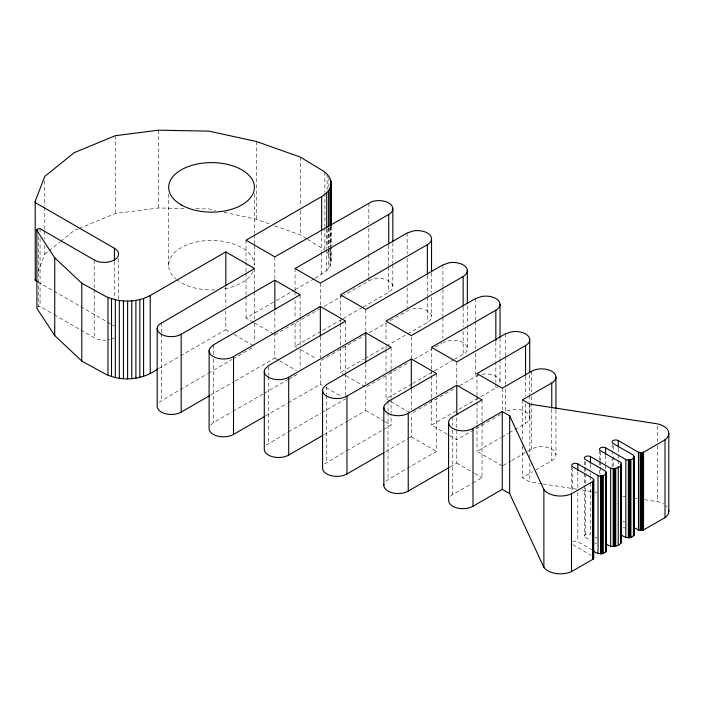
<?xml version="1.0" encoding="UTF-8"?>
<svg xmlns="http://www.w3.org/2000/svg" width="704" height="704" viewBox="0 0 704 704"><rect width="100%" height="100%" fill="white"/><g stroke="black" fill="none" stroke-linecap="round" stroke-linejoin="round"><path stroke-width="0.53" stroke-dasharray="3.52 2.64" d="M315.031 278.212L326.744 270.574L329.991 266.121L331.17 261.342L331.17 247.095M37.884 272.202L44.783 254.214L44.783 244.35M210.637 424.978L213.294 422.734L232.17 411.84M44.783 254.214L48.145 251.504M48.981 250.826L59.91 242.018M60.746 241.34L74.193 230.507L78.197 228.853M159.069 402.301L179.212 390.21M266.209 445.113L287.522 432.406M324.482 463.989L345.673 451.361M385.748 481.14L406.102 468.996M180.154 389.655L207.495 373.762M208.437 373.208L232.003 359.506M232.945 358.961L252.745 347.45M36.846 307.393L38.421 306.486L40.066 306.522L53.354 314.195M158.717 368.456L179.511 356.453M180.453 355.907L225.817 329.718L225.817 311.089M253.466 322.335L246.039 318.05L275.334 301.127M276.276 300.582L294.237 290.215M295.178 289.67L314.081 278.758M210.505 395.164L234.159 381.515M235.11 380.961L274.842 358.028L274.842 331.725M295.055 323.33L295.055 346.35L321.543 331.056M322.494 330.51L342.355 319.044M343.306 318.498L362.226 307.569M363.176 307.023L388.722 292.274A14.054 8.114 0 0 0 389.928 281.6A14.054 8.114 0 0 0 371.747 279.514L344.15 294.95M233.112 411.294L263.305 393.862M264.255 393.316L287.839 379.694M288.79 379.157L299.165 373.164M321.27 360.395L364.681 335.342M369.398 332.614L386.382 322.81M390.157 320.628L409.112 309.945M265.593 415.888L287.302 403.357M288.244 402.811L320.329 384.287L320.329 361.275M345.224 375.32L340.542 372.618L364.135 358.996M365.077 358.45L406.595 334.479M407.537 333.934L427.354 322.494A14.291 8.254 0 0 0 429.625 312.532A14.291 8.254 0 0 0 413.547 308.686L410.098 309.514M288.473 431.86L320.839 413.169M321.79 412.623L345.594 398.878M366.766 386.654L408.654 362.472M414.366 359.172L431.508 349.281M435.31 347.081L441.98 343.235M323.919 434.738L347.723 420.992M348.674 420.446L365.807 410.555L365.807 387.534M389.77 401.042L386.03 398.878L411.734 384.041M412.685 383.486L433.629 371.395M434.579 370.85L453.622 359.85M454.573 359.304L463.144 354.358A14.291 8.254 0 0 0 465.414 344.397A14.291 8.254 0 0 0 449.337 340.551L442.93 342.681M346.614 450.815L382.562 430.056M383.513 429.51L391.081 425.146L391.081 414.181M413.186 412.377L454.81 388.344M459.545 385.616L478.579 375.021M385.757 451.563L408.461 438.451M409.402 437.906L411.294 436.814L411.294 413.802M500.57 414.454L456.782 439.736L431.508 425.146L457.996 409.851M458.946 409.306L479.758 397.285M480.7 396.739L495.836 388.001A14.291 8.254 0 0 0 498.106 386.294M407.053 468.442L436.568 451.405L436.568 398.798M450.12 466.928L456.782 463.082L456.782 415.95M502.269 465.995L476.995 451.405L500.79 437.668M501.75 437.114L508.411 433.268M509.362 432.722L525.545 423.377A14.291 8.254 0 0 0 528.642 414.383A14.291 8.254 0 0 0 515.434 409.288L508.288 410.397L505.322 411.708L505.322 385.405M450.498 496.285A14.291 8.254 0 0 1 452.769 494.569L471.662 483.666M472.604 483.12L482.046 477.673L482.046 422.866M503.21 465.45L510.761 461.094M511.711 460.548L526.821 451.818M527.762 451.273L531.538 449.099A14.291 8.254 0 0 1 541.649 446.679L545.345 446.961A14.291 8.254 0 0 1 551.76 460.768L533.817 471.126M541.79 483.789L529.883 481.941L522.482 477.673L532.866 471.671M274.842 334.682L319.466 309.1M324.218 306.381L343.2 295.495M79.2 228.439L115.254 213.523L158.541 207.997L183.779 208.481M482.029 374.194L485.734 373.912A14.291 8.254 0 0 1 499.541 384.305M195.853 208.718L209.018 208.974L215.459 210.382M542.872 483.956L577.509 489.315M581.838 489.984L593.745 491.823M594.827 491.99L596.992 492.325M622.97 496.346L625.134 496.681M634.876 498.186L637.041 498.52M644.618 499.699L657.606 501.706A17.873 10.314 0 0 1 663.696 504.046M224.048 212.247L256.265 219.278L270.609 224.365M274.701 225.817L300.309 234.89L306.698 238.762M622.846 521.03L624.686 522.095M623.304 527.129L625.143 528.194M254.399 322.872L272.985 333.608M295.055 346.35L296.921 347.433M300.67 349.589L316.58 358.785M346.157 375.857L364.874 386.663M390.702 401.579L410.362 412.931M595.047 537.082L596.886 538.138M225.817 329.718L230.463 332.402M234.186 334.55L253.695 345.814M274.842 358.028L278.582 360.184M279.523 360.73L296.366 370.454M320.329 384.287L322.194 385.37M325.943 387.534L341.854 396.713M365.807 410.555L384.525 421.362M385.466 421.898L391.081 425.146M411.294 436.814L436.568 451.405M456.782 463.082L473.625 472.806M474.558 473.343L482.046 477.673M585.402 488.03L585.402 537.346L590.911 540.531M594.59 542.652L596.429 543.708M572.766 541.719A3.573 2.068 0 0 1 577.817 541.719L591.606 549.683M572.766 544.641L591.14 555.254M38.095 282.04L111.584 324.465M112.526 325.01L114.409 326.102M54.305 314.741L79.948 329.551M80.898 330.097L94.195 337.77A14.291 8.254 0 0 0 106.172 340.12M307.613 239.316L324.887 250.017M327.14 252.058L330.194 256.555L331.17 261.342M657.606 426.087L657.606 441.426M657.606 445.808L657.606 501.706M618.253 448.237L618.253 453.719M618.253 454.81L618.253 459.193M618.253 460.293L618.253 464.675M613.202 445.676L613.202 450.058M613.202 456.632L613.202 467.597M612.154 444.215L612.154 449.698M612.154 450.789L612.154 456.271M612.154 457.371L612.154 467.227M605.616 455.532L605.616 464.297M605.616 465.397L605.616 469.779M600.565 451.871L600.565 460.645M600.565 461.736L600.565 466.118M600.565 467.218L600.565 473.792M599.518 450.41L599.518 460.275M599.518 461.375L599.518 465.758M599.518 470.14L599.518 474.522M590.454 464.288L590.454 468.67M590.454 473.053L590.454 475.244M590.454 476.344L590.454 481.818M590.454 482.918L590.454 534.424A3.573 2.059 0 0 0 585.402 534.424A3.573 2.059 0 0 0 585.402 537.346M585.402 461.727L585.402 466.11M585.402 467.201L585.402 472.683M585.402 473.783L585.402 483.639M584.355 461.358L584.355 466.84M584.355 467.94L584.355 472.322M584.355 473.414L584.355 484.378M584.355 485.47L584.355 535.885M577.817 471.583L577.817 488.022M577.817 492.404L577.817 541.719M572.766 467.922L572.766 492.034M571.718 466.462L571.718 491.674M555.94 410.001L555.94 454.934M551.76 409.253L551.76 460.768M531.538 371.281L531.538 392.102M531.538 396.493L531.538 449.099M529.883 405.222L529.883 456.738M529.883 463.311L529.883 481.941M529.734 374.801L529.734 394.53M529.734 395.622L529.734 402.195M529.734 403.295L529.734 417.542M525.545 376.253L525.545 395.982M525.545 403.647L525.545 423.377M522.482 399.854L522.482 439.314M522.482 445.887L522.482 477.673M505.322 333.89L505.322 355.81M505.322 356.91L505.322 384.305M502.269 388.186L502.269 410.106M500.025 338.325L500.025 358.054M500.025 359.154L500.025 382.166M495.836 341.977L495.836 360.606M495.836 361.698L495.836 382.527M495.836 383.618L495.836 388.001M482.046 399.854L482.046 421.775M476.995 373.595L476.995 395.507M476.995 396.607L476.995 400.99M476.995 402.09L476.995 424.01M476.995 425.102L476.995 451.405M475.622 298.514L475.622 320.434M475.622 321.534L475.622 348.929M475.622 353.32L475.622 376.332M467.333 305.774L467.333 324.412M467.333 325.503L467.333 348.524M463.144 307.226L463.144 326.955M463.144 331.338L463.144 354.358M456.782 361.918L456.782 384.938M452.769 416.759L452.769 425.524M452.769 429.906L452.769 494.569M442.93 264.871L442.93 316.378M442.93 317.478L442.93 338.298M436.568 373.595L436.568 394.416M431.543 272.818L431.543 292.547M431.543 296.93L431.543 316.659M431.508 347.327L431.508 369.248M431.508 370.348L431.508 374.73M431.508 375.822L431.508 397.742M431.508 398.842L431.508 425.146M427.354 275.37L427.354 296.19M427.354 297.29L427.354 322.494M411.294 336.75L411.294 358.67M411.294 389.356L411.294 409.411M407.141 233.006L407.141 253.836M407.141 258.218L407.141 283.422M407.141 287.804L407.141 307.534M392.832 242.704L392.832 263.525M392.832 264.616L392.832 286.537M391.081 347.327L391.081 369.248M391.081 370.339L391.081 397.742M391.081 398.842L391.081 413.09M388.722 245.15L388.722 265.971M388.722 267.071L388.722 292.274M388.018 401.623L388.018 411.479M388.018 412.579L388.018 479.433M386.03 323.259L386.03 341.889M386.03 346.271L386.03 348.462M386.03 349.562L386.03 371.483M386.03 375.866L386.03 398.878M368.834 202.99L368.834 223.81M368.834 228.193L368.834 253.405M368.834 254.496L368.834 276.417M368.834 277.517L368.834 280.799M365.816 309.39L365.816 331.311M365.816 363.097L365.816 383.918M345.594 321.068L345.594 341.889M345.594 346.271L345.594 372.574M345.594 373.674L345.594 395.586M340.542 294.8L340.542 315.621M340.542 320.012L340.542 322.203M340.542 323.294L340.542 346.315M340.542 347.406L340.542 372.618M331.17 226.274L331.17 246.004M330.95 226.054L330.845 246.224M330.95 246.875L330.845 263.754M330.194 226.961L330.194 246.69M330.194 247.782L330.194 256.555M329.991 227.762L329.991 246.4M329.991 250.782L329.991 266.121M328.918 177.531L328.918 187.396M328.918 227.946L328.918 247.676M328.918 248.767L328.918 254.25M328.618 227.858L328.618 247.588M328.618 248.679L328.618 268.409M327.14 174.249L327.14 189.587M327.14 229.046L327.14 247.676M326.744 228.923L326.744 248.653M326.744 249.744L326.744 270.574M326.753 386.654L326.753 394.328M326.753 395.428L326.753 462.282M324.887 172.207L324.887 191.937M324.887 193.028L324.887 225.905M324.887 227.005L324.887 248.926M321.64 231.651L321.64 251.381M321.64 252.472L321.64 274.393M320.329 283.131L320.329 305.052M320.329 336.829L320.329 357.658M300.309 157.08L300.309 206.395M300.309 210.786L300.309 234.89M300.106 294.8L300.106 315.621M300.106 316.721L300.106 345.215M300.106 349.598L300.106 368.227M295.055 268.532L295.055 290.453M295.055 291.553L295.055 295.935M295.055 300.318L295.055 318.947M274.842 256.863L274.842 278.784M274.842 311.661L274.842 331.39M268.479 366.687L268.479 375.452M268.479 376.552L268.479 443.406M256.265 141.46L256.265 219.278M254.628 268.541L254.628 290.453M254.628 291.553L254.628 318.956M254.628 323.338L254.628 341.968M254.426 193.82L254.426 233.27M254.426 234.37L254.426 244.235M254.426 245.326L254.426 265.056A42.882 24.763 0 0 0 198.88 241.534A42.882 24.763 0 0 0 176.009 279.048M246.039 240.231L246.039 261.052M246.039 262.152L246.039 272.017M246.039 273.108L246.039 295.029M246.039 296.129L246.039 318.05M225.817 286.977L225.817 306.706M213.294 344.925L213.294 354.79M213.294 359.172L213.294 422.734M168.661 194.084L168.661 265.32M161.304 322.81L161.304 332.666M161.304 333.766L161.304 400.62M158.541 130.178L158.541 207.997M118.598 258.509L118.598 299.059M115.254 135.714L115.254 213.523M114.409 261.439L114.409 298.698M94.195 259.961L94.195 288.455M94.195 289.546L94.195 337.77M44.783 180.778L44.783 205.99M44.783 207.082L44.783 230.102M44.783 231.194L44.783 238.867M40.066 228.703L40.066 231.994M40.066 238.568L40.066 306.522M38.421 236.342L38.421 306.486M114.409 337.77A14.291 8.254 0 0 1 111.452 339.082M109.771 339.557A14.291 8.254 0 0 1 108.002 339.909M253.026 271.471A42.882 24.763 0 0 1 222.869 289.071M214.826 289.881A42.882 24.763 0 0 1 176.818 279.717M665.984 505.71A17.873 10.314 0 0 1 667.295 507.109"/><path stroke-width="1.06" d="M331.17 225.174L331.17 183.533C331.206 177.769 326.85 173.166 322.203 170.35L300.309 157.08L256.265 141.46L209.018 131.155L158.541 130.178L115.254 135.714L74.193 152.689L44.783 176.396L35.2 201.388L35.27 202.594L114.409 248.283A14.291 8.254 0 0 1 114.409 259.961A14.291 8.254 0 0 1 94.195 259.961L40.066 228.703L38.421 228.668L36.846 229.583L36.898 230.534L54.745 257.814L81.796 283.237L104.782 295.874C118.782 302.94 136.312 302.817 150.216 295.557L225.817 251.9L254.628 268.541L159.069 324.491A14.054 8.114 0 0 0 162.686 334.981A14.054 8.114 0 0 0 181.183 334.286L274.842 280.21L300.106 294.8L213.294 344.925L209.598 348.621A14.291 8.254 0 0 0 216.26 357.905A14.291 8.254 0 0 0 233.517 356.594L320.329 306.478L345.594 321.068L268.479 365.587L264.774 369.292A14.291 8.254 0 0 0 271.436 378.576A14.291 8.254 0 0 0 288.693 377.256L365.807 332.737L391.081 347.327L326.753 384.463L323.057 388.168L322.564 390.306A14.291 8.254 0 0 0 331.39 397.927A14.291 8.254 0 0 0 346.966 396.141L411.294 359.005L436.568 373.595L388.018 401.623L384.322 405.319L383.83 407.458A14.291 8.254 0 0 0 392.656 415.078A14.291 8.254 0 0 0 408.232 413.292L456.782 385.264L482.046 399.854L452.769 416.759A14.291 8.254 0 0 0 448.589 422.594L449.073 424.732A14.291 8.254 0 0 0 472.991 428.428L502.269 411.523L509.661 415.8L509.661 493.618L543.884 567.362A17.873 10.314 0 0 0 571.498 571.63L592.979 559.231L593.692 557.77L592.979 556.31M593.437 550.739C595.725 554.154 605.66 555.606 606.25 549.965M331.17 183.533C331.003 189.411 326.295 193.697 321.64 196.583L246.039 240.231L274.842 256.863L371.747 201.696A14.054 8.114 0 0 1 389.928 203.782A14.054 8.114 0 0 1 388.722 214.465L295.055 268.532L320.329 283.131L407.141 233.006L413.547 230.868A14.291 8.254 0 0 1 429.625 234.714A14.291 8.254 0 0 1 427.354 244.684L340.542 294.8L365.816 309.39L442.93 264.871L449.337 262.733A14.291 8.254 0 0 1 465.414 266.578A14.291 8.254 0 0 1 463.144 276.54L386.03 321.068L411.294 335.658L475.622 298.514L482.029 296.384L485.734 296.102A14.291 8.254 0 0 1 498.934 301.198A14.291 8.254 0 0 1 495.836 310.191L431.508 347.327L456.782 361.918L505.322 333.89L511.738 331.76L515.434 331.478A14.291 8.254 0 0 1 528.642 336.574A14.291 8.254 0 0 1 525.545 345.567L476.995 373.595L502.269 388.186L531.538 371.281A14.291 8.254 0 0 1 541.649 368.861L545.345 369.142A14.291 8.254 0 0 1 551.76 382.95L522.482 399.854L529.883 404.131L657.606 423.896A17.873 10.314 0 0 1 665.007 439.833L643.526 452.241L640.992 452.654L638.466 452.241L618.253 440.563A3.573 2.059 0 0 0 613.202 440.563A3.573 2.059 0 0 0 613.202 443.485L633.415 455.154C636.09 459.096 628.461 460.83 625.83 459.536L605.616 447.858A3.573 2.059 0 0 0 600.565 447.858A3.573 2.059 0 0 0 600.565 450.78L620.778 462.449C623.806 466.875 614.011 469.691 610.667 468.283L590.454 456.614A3.573 2.059 0 0 0 585.402 456.614A3.573 2.059 0 0 0 585.402 459.527L605.616 471.205C608.388 475.006 600.626 476.951 598.03 475.578L577.817 463.91A3.573 2.068 0 0 0 572.766 463.91A3.573 2.068 0 0 0 572.766 466.822L592.979 478.5L593.692 479.961L592.979 481.413L571.498 493.821A17.873 10.314 0 0 1 543.884 489.544L509.661 415.8M634.128 534.424C632.157 539.554 624.122 537.891 621.236 534.697M449.161 467.474L408.232 491.102A14.291 8.254 0 0 1 392.656 492.897A14.291 8.254 0 0 1 383.83 485.267L383.979 484.598M606.074 543.444C609.312 548.02 620.532 547.378 621.412 541.218M36.846 229.583L36.898 308.343L54.745 335.623L81.796 361.055L104.782 373.692C121.502 382.237 142.648 379.931 157.775 369.002M157.186 328.548L157.186 406.358A14.054 8.114 0 0 0 165.862 413.855A14.054 8.114 0 0 0 181.183 412.095L209.563 395.71M209.106 350.759L209.106 428.569A14.291 8.254 0 0 0 217.932 436.198A14.291 8.254 0 0 0 233.517 434.412L264.651 416.434M264.29 371.422L264.29 449.24A14.291 8.254 0 0 0 273.117 456.861A14.291 8.254 0 0 0 288.693 455.074L322.969 435.283M322.564 390.306L322.564 468.116A14.291 8.254 0 0 0 331.39 475.746A14.291 8.254 0 0 0 346.966 473.95L383.865 452.654M448.589 422.594L448.589 500.412L449.073 502.542A14.291 8.254 0 0 0 472.991 506.246L502.269 489.342L502.269 411.523M633.873 527.402L638.466 530.05L643.13 530.174L665.007 517.651A17.873 10.314 0 0 0 668.721 510.18M502.269 489.342L509.661 493.618M35.2 279.206L35.27 280.412L37.154 281.494M668.8 433.954L668.8 511.764M665.007 439.833L665.007 517.651M643.526 452.241L643.526 530.05M643.13 452.364L643.13 530.174M642.726 452.461L642.726 530.279M642.312 452.549L642.312 530.358M641.881 452.602L641.881 530.42M641.441 452.637L641.441 530.455M640.992 452.654L640.992 530.464M640.552 452.637L640.552 530.455M640.112 452.602L640.112 530.42M638.466 452.241L638.466 530.05M634.128 456.614L634.049 534.934M633.943 457.371L633.943 535.19M633.811 457.618L633.811 535.427M633.626 457.846L633.626 535.665M633.415 458.075L633.415 535.885M630.89 459.536L630.89 537.346M630.502 459.659L630.502 537.469M630.098 459.756L630.098 537.574M629.675 459.835L629.675 537.654M629.244 459.897L629.244 537.715M628.804 459.932L628.804 537.75M628.364 459.941L628.364 537.759M625.83 459.536L625.83 537.346M621.412 463.399L621.412 542.23M621.315 464.666L621.315 542.485M621.174 464.913L621.174 542.722M620.99 465.142L620.99 542.96M620.778 465.37L620.778 543.18M618.253 440.563L618.253 447.146M618.253 466.822L618.253 544.641M615.727 468.283L615.727 546.102M615.34 468.406L615.34 546.225M614.935 468.512L614.935 546.33M614.513 468.591L614.513 546.41M614.082 468.653L614.082 546.462M613.642 468.688L613.642 546.498M613.202 468.697L613.202 546.515M610.667 468.283L610.667 546.102M606.311 472.41L606.311 550.73M606.25 472.155L606.153 551.232M606.012 473.66L606.012 551.478M605.827 473.898L605.827 551.716M605.616 447.858L605.616 454.432M605.616 474.118L605.616 551.936M603.09 475.578L603.09 553.397M602.703 475.702L602.703 553.52M602.298 475.807L602.298 553.626M601.876 475.886L601.876 553.705M601.445 475.948L601.445 553.758M601.005 475.983L601.005 553.793M600.565 475.992L600.565 553.81M598.03 475.578L598.03 553.397M593.674 479.706L593.674 558.026M593.613 479.45L593.507 558.527M593.375 480.955L593.375 558.774M593.19 481.193L593.19 559.011M592.979 481.413L592.979 559.231M590.454 456.614L590.454 463.188M577.817 463.91L577.817 470.483M571.498 493.821L571.498 571.63M555.94 377.115L555.94 408.901M551.76 382.95L551.76 408.162M543.884 489.544L543.884 567.362M529.734 339.724L529.734 372.61M525.545 345.567L525.545 375.153M500.025 304.357L500.025 337.234M495.836 310.191L495.836 340.877M472.991 428.428L472.991 506.246M467.333 270.706L467.333 303.582M463.144 276.54L463.144 306.134M456.782 385.264L456.782 414.858M431.543 238.841L431.543 271.726M427.354 244.684L427.354 274.27M411.294 359.005L411.294 388.59M408.232 413.292L408.232 491.102M392.832 208.727L392.832 241.604M388.722 214.465L388.722 244.059M383.83 407.458L383.83 485.267M365.807 332.737L365.807 362.331M346.966 396.141L346.966 473.95M330.95 181.113L330.845 225.394M329.991 188.311L329.991 225.57M328.618 190.59L328.618 226.758M326.744 192.755L326.744 227.832M321.64 196.583L321.64 230.56M320.329 306.478L320.329 336.063M288.693 377.256L288.693 455.074M274.842 280.21L274.842 309.804M233.517 356.594L233.517 434.412M225.817 251.9L225.817 285.877M181.183 334.286L181.183 412.095M150.216 295.557L150.216 373.366M143.59 298.505L143.59 376.314M139.841 299.578L139.841 377.397M135.89 300.379L135.89 378.189M131.789 300.872L131.789 378.682M127.609 301.057L127.609 378.866M123.429 300.925L123.429 378.743M119.31 300.494L119.31 378.303M115.315 299.754L115.315 377.573M114.409 248.283L114.409 260.339M111.522 298.725L111.522 376.543M107.994 297.431L107.994 375.241M81.796 283.237L81.796 361.055M54.745 257.814L54.745 335.623M35.2 201.388L35.27 280.412M181.386 204.978A42.882 24.763 0 0 0 253.026 193.653A42.882 24.763 0 0 0 200.226 163.495A42.882 24.763 0 0 0 181.386 204.978"/></g></svg>
